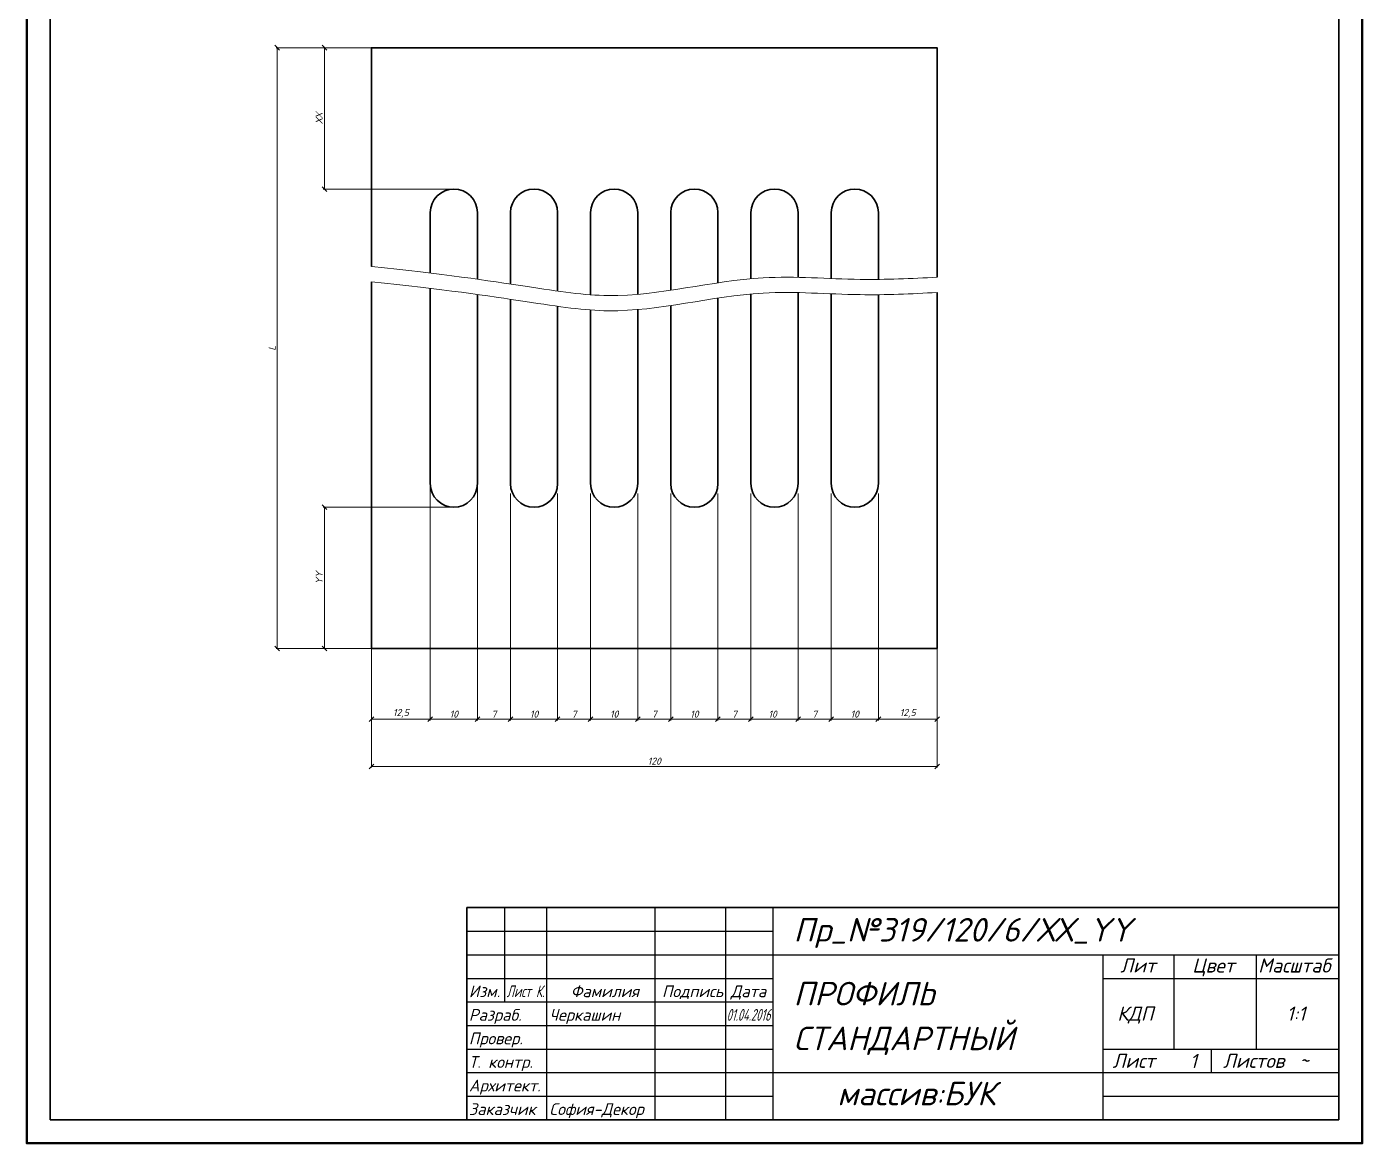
# Model space of a CAD drawing. Header units: millimetres. Extents: x 2858 to 3141, y 118 to 513.
# Drawn here: x 2858.1 to 3141.4, y 117.7 to 354.6 of the extents above; entities that cross this region are included whole.
import ezdxf
from ezdxf.enums import TextEntityAlignment as Align

# ---------------------------------------------------------------- set-up
doc = ezdxf.new("R2010")
doc.units = ezdxf.units.MM
doc.layers.get('0').update_dxf_attribs({"lineweight": 13})
for name, color, linetype, lineweight in [('Пр_№319', 1, 'Continuous', 35), ('служебный слой РАЗМЕРЫ', 7, 'Continuous', 9), ('служебный слой ШТАМП', 7, 'Continuous', 30), ('служебный слой ШТРИХОВКА', 7, 'Continuous', 5)]:
    doc.layers.add(name, color=color, linetype=linetype, lineweight=lineweight)
doc.styles.add('ЕСКД', font='isocpeur.ttf', dxfattribs={"oblique": 15})
doc.dimstyles.new('ЕСКД', dxfattribs={"dimtxt": 3.5, "dimasz": 2.5, "dimexe": 0.25, "dimexo": 0, "dimgap": 0.35, "dimtad": 1, "dimdec": 1, "dimzin": 9, "dimtxsty": 'ЕСКД', "dimblk": 'OBLIQUE', "dimcen": 0, "dimclrd": 256, "dimclre": 256, "dimclrt": 256, "dimadec": 1, "dimazin": 0, "dimtfac": 1, "dimtdec": 1, "dimtmove": 0, "dimatfit": 3, "dimldrblk": 'DOTSMALL', "dimfxl": 1, "dimlwd": -1, "dimlwe": -1, "dimarcsym": 0})

# ---------------------------------------------------------------- blocks, each defined once
blk = doc.blocks.new('_OBLIQUE')
at = {"color": 0, "linetype": 'ByBlock'}
blk.add_line((-0.5, -0.5), (0.5, 0.5), dxfattribs=at)
blk = doc.blocks.new('*D858')
at = {"layer": 'Defpoints', "color": 0, "transparency": 16777216}
for p in [(2931.24, 350.16), (2911.24, 222.66), (2931.24, 222.66)]:
    blk.add_point(p, dxfattribs=at)
at = {"layer": 'служебный слой РАЗМЕРЫ', "transparency": 16777216}
for p, q in [((2931.24, 350.16), (2910.99, 350.16)), ((2911.24, 350.16), (2911.24, 222.66)), ((2931.24, 222.66), (2910.99, 222.66))]:
    blk.add_line(p, q, dxfattribs=at)
for p, rotation in [((2911.24, 350.16), 90), ((2911.24, 222.66), 270)]:
    blk.add_blockref('_OBLIQUE', p, dxfattribs=dict(at, rotation=rotation))
at = {"layer": 'служебный слой РАЗМЕРЫ', "transparency": 16777216, "insert": (2910.14, 286.41), "char_height": 1.5, "attachment_point": 5, "rotation": 90, "style": 'ЕСКД'}
blk.add_mtext('L', dxfattribs=at)
blk = doc.blocks.new('_DotSmall')
at = {"color": 0, "linetype": 'ByBlock', "lineweight": -3, "const_width": 0.5}
blk.add_lwpolyline([(-0.0625, 0, 1), (0.0625, 0, 1)], format="xyb", close=True, dxfattribs=at)
blk = doc.blocks.new('*D857')
at = {"layer": 'Defpoints', "color": 0, "transparency": 16777216}
for p in [(3038.77, 255.59), (3051.24, 222.66), (3051.24, 207.66)]:
    blk.add_point(p, dxfattribs=at)
at = {"layer": 'служебный слой РАЗМЕРЫ', "transparency": 16777216}
for p, q in [((3038.77, 255.59), (3038.77, 207.41)), ((3051.24, 222.66), (3051.24, 207.41)), ((3038.77, 207.66), (3051.24, 207.66))]:
    blk.add_line(p, q, dxfattribs=at)
at = {"layer": 'служебный слой РАЗМЕРЫ', "transparency": 16777216, "rotation": 180}
blk.add_blockref('_OBLIQUE', (3038.77, 207.66), dxfattribs=at)
at = {"layer": 'служебный слой РАЗМЕРЫ', "transparency": 16777216}
blk.add_blockref('_OBLIQUE', (3051.24, 207.66), dxfattribs=at)
at = {"layer": 'служебный слой РАЗМЕРЫ', "transparency": 16777216, "insert": (3045, 208.91), "char_height": 1.5, "attachment_point": 5, "style": 'ЕСКД'}
blk.add_mtext('12,5', dxfattribs=at)
blk = doc.blocks.new('*D854')
at = {"layer": 'Defpoints', "color": 0, "transparency": 16777216}
for p in [(3011.74, 255.59), (3021.74, 255.59), (3021.74, 207.66)]:
    blk.add_point(p, dxfattribs=at)
at = {"layer": 'служебный слой РАЗМЕРЫ', "transparency": 16777216}
for p, q in [((3011.74, 255.59), (3011.74, 207.41)), ((3021.74, 255.59), (3021.74, 207.41)), ((3011.74, 207.66), (3021.74, 207.66))]:
    blk.add_line(p, q, dxfattribs=at)
at = {"layer": 'служебный слой РАЗМЕРЫ', "transparency": 16777216, "rotation": 180}
blk.add_blockref('_OBLIQUE', (3011.74, 207.66), dxfattribs=at)
at = {"layer": 'служебный слой РАЗМЕРЫ', "transparency": 16777216}
blk.add_blockref('_OBLIQUE', (3021.74, 207.66), dxfattribs=at)
at = {"layer": 'служебный слой РАЗМЕРЫ', "transparency": 16777216, "insert": (3016.34, 208.76), "char_height": 1.5, "attachment_point": 5, "style": 'ЕСКД'}
blk.add_mtext('10', dxfattribs=at)
blk = doc.blocks.new('*D853')
at = {"layer": 'Defpoints', "color": 0, "transparency": 16777216}
for p in [(2931.24, 222.66), (3051.24, 222.66), (3051.24, 197.66)]:
    blk.add_point(p, dxfattribs=at)
at = {"layer": 'служебный слой РАЗМЕРЫ', "transparency": 16777216}
for p, q in [((2931.24, 222.66), (2931.24, 197.41)), ((3051.24, 222.66), (3051.24, 197.41)), ((2931.24, 197.66), (3051.24, 197.66))]:
    blk.add_line(p, q, dxfattribs=at)
at = {"layer": 'служебный слой РАЗМЕРЫ', "transparency": 16777216, "rotation": 180}
blk.add_blockref('_OBLIQUE', (2931.24, 197.66), dxfattribs=at)
at = {"layer": 'служебный слой РАЗМЕРЫ', "transparency": 16777216}
blk.add_blockref('_OBLIQUE', (3051.24, 197.66), dxfattribs=at)
at = {"layer": 'служебный слой РАЗМЕРЫ', "transparency": 16777216, "insert": (2991.24, 198.76), "char_height": 1.5, "attachment_point": 5, "style": 'ЕСКД'}
blk.add_mtext('120', dxfattribs=at)
blk = doc.blocks.new('*D844')
at = {"layer": 'Defpoints', "color": 0, "transparency": 16777216}
for p in [(2943.71, 257.66), (2931.24, 222.66), (2943.71, 207.66)]:
    blk.add_point(p, dxfattribs=at)
at = {"layer": 'служебный слой РАЗМЕРЫ', "transparency": 16777216}
for p, q in [((2943.71, 257.66), (2943.71, 207.41)), ((2931.24, 222.66), (2931.24, 207.41)), ((2931.24, 207.66), (2943.71, 207.66))]:
    blk.add_line(p, q, dxfattribs=at)
at = {"layer": 'служебный слой РАЗМЕРЫ', "transparency": 16777216, "rotation": 180}
blk.add_blockref('_OBLIQUE', (2931.24, 207.66), dxfattribs=at)
at = {"layer": 'служебный слой РАЗМЕРЫ', "transparency": 16777216}
blk.add_blockref('_OBLIQUE', (2943.71, 207.66), dxfattribs=at)
at = {"layer": 'служебный слой РАЗМЕРЫ', "transparency": 16777216, "insert": (2937.47, 208.91), "char_height": 1.5, "attachment_point": 5, "style": 'ЕСКД'}
blk.add_mtext('12,5', dxfattribs=at)

msp = doc.modelspace()

# ---------------------------------------------------------------- linework, layer by layer
at = {"layer": 'Пр_№319'}
for points in [[(2931.24, 303.71), (2931.24, 350.16), (3051.24, 350.16), (3051.24, 301.46)], [(2931.24, 300.48), (2931.24, 222.66), (3051.24, 222.66), (3051.24, 298.22)]]:
    msp.add_lwpolyline(points, dxfattribs=at)
for points in [[(2953.71, 301.03), (2953.71, 315.16, 1), (2943.71, 315.16), (2943.71, 302.34)], [(2970.73, 298.52), (2970.73, 315.16, 1), (2960.73, 315.16), (2960.73, 300.01)], [(2987.72, 297.83), (2987.72, 315.16, 1), (2977.72, 315.16), (2977.72, 297.73)], [(3004.74, 300.26), (3004.74, 315.16, 1), (2994.74, 315.16), (2994.74, 298.69)], [(3021.74, 301.43), (3021.74, 315.16, 1), (3011.74, 315.16), (3011.74, 301.13)], [(3038.77, 300.99), (3038.77, 315.16, 1), (3028.77, 315.16), (3028.77, 301.19)], [(2943.71, 299.1), (2943.71, 257.66, 1), (2953.71, 257.66), (2953.71, 297.8)], [(3021.74, 298.19), (3021.74, 257.66, -1), (3011.74, 257.66), (3011.74, 297.9)], [(3028.77, 297.95), (3028.77, 257.66, 1), (3038.77, 257.66), (3038.77, 297.75)], [(2960.73, 296.78), (2960.73, 257.66, 1), (2970.73, 257.66), (2970.73, 295.28)], [(2994.74, 295.45), (2994.74, 257.66, 1), (3004.74, 257.66), (3004.74, 297.03)], [(2987.72, 294.59), (2987.72, 257.66, -1), (2977.72, 257.66), (2977.72, 294.49)]]:
    msp.add_lwpolyline(points, format="xyb", dxfattribs=at)
at = {"layer": 'служебный слой ШТАМП', "lineweight": 35}
for p, q in [((2951.44, 167.69), (3136.44, 167.69)), ((2951.44, 122.69), (2951.44, 167.69))]:
    msp.add_line(p, q, dxfattribs=at)
at = {"layer": 'служебный слой ШТАМП', "lineweight": -3}
for p, q in [((2959.44, 167.69), (2959.44, 147.69)), ((2968.44, 122.69), (2968.44, 167.69)), ((2991.44, 122.69), (2991.44, 167.69)), ((3006.44, 122.69), (3006.44, 167.69)), ((3016.44, 122.69), (3016.44, 167.69)), ((2951.44, 162.69), (3016.44, 162.69)), ((2951.44, 157.69), (3136.44, 157.69)), ((3086.44, 122.69), (3086.44, 157.69)), ((3101.44, 157.69), (3101.44, 137.69)), ((3118.94, 157.69), (3118.94, 137.69)), ((2951.44, 152.69), (3016.44, 152.69)), ((3086.44, 152.69), (3136.44, 152.69)), ((2951.44, 147.69), (3016.44, 147.69)), ((2951.44, 142.69), (3016.44, 142.69)), ((2951.44, 137.69), (3016.44, 137.69)), ((3086.44, 137.69), (3136.44, 137.69)), ((3109.44, 132.69), (3109.44, 137.69)), ((2951.44, 132.69), (3136.44, 132.69)), ((2951.44, 127.69), (3016.44, 127.69)), ((3086.44, 127.69), (3136.44, 127.69))]:
    msp.add_line(p, q, dxfattribs=at)
at = {"layer": 'служебный слой ШТАМП', "color": 6, "lineweight": 50}
msp.add_lwpolyline([(2858.09, 512.62), (2858.09, 117.69), (3141.44, 117.69), (3141.44, 512.62)], close=True, dxfattribs=at)
at = {"layer": 'служебный слой ШТАМП', "lineweight": 35}
msp.add_lwpolyline([(2863.09, 507.62), (2863.09, 122.69), (3136.44, 122.69), (3136.44, 507.62)], close=True, dxfattribs=at)
at = {"layer": 'служебный слой ШТРИХОВКА', "ltscale": 10}
for points in [[(2931.24, 303.71), (2961.28, 300.69), (2982.09, 294.44), (3010.14, 302.71), (3033.49, 300.61), (3045.79, 301.16), (3051.24, 301.46)], [(2931.24, 300.48), (2961.28, 297.46), (2982.09, 291.2), (3010.14, 299.47), (3033.49, 297.37), (3045.79, 297.92), (3051.24, 298.22)]]:
    msp.add_open_spline(points, degree=3, knots=[0, 0, 0, 0, 30.84743, 63.90391, 84.494301, 100.84291, 100.84291, 100.84291, 100.84291], dxfattribs=at)

# ---------------------------------------------------------------- texts
at = {"layer": 'служебный слой ШТАМП', "lineweight": -3, "style": 'ЕСКД', "oblique": 15}
for s, height, p in [('Пр_№319/120/6/ХХ_YY', 5, (3020.78, 160.49)), ('Лит', 3, (3090.09, 153.92)), ('Цвет', 3, (3105.37, 153.92)), ('Масштаб', 3, (3119.36, 153.92)), ('Изм.', 2.5, (2951.9, 148.69)), ('Фамилия', 2.5, (2973.51, 148.69)), ('Подпись', 2.5, (2992.87, 148.69)), ('Дата', 2.5, (3007.44, 148.69)), ('ПРОФИЛЬ', 5, (3020.78, 146.94)), ('Разраб.', 2.5, (2951.9, 143.69)), ('Черкашин', 2.5, (2968.98, 143.69)), ('КДП', 3, (3089.47, 143.71)), ('1:1', 3, (3125.39, 143.71)), ('СТАНДАРТНЫЙ', 5, (3020.78, 137.44)), ('Провер.', 2.5, (2951.9, 138.69)), ('Т. контр.', 2.5, (2951.9, 133.69)), ('Лист', 3, (3088.44, 133.69)), ('Листов', 3, (3111.88, 133.69)), ('Архитект.', 2.5, (2951.9, 128.69)), ('массив:БУК', 5, (3030.05, 125.75)), ('Заказчик', 2.5, (2951.9, 123.69)), ('София-Декор', 2.5, (2968.98, 123.69))]:
    msp.add_text(s, height=height, dxfattribs=at).set_placement(p)
for s, width, p, p2 in [('Лист К.', 0.68412, (2959.9, 148.69), (2967.94, 148.69)), ('01.04.2016', 0.631972, (3006.57, 143.69), (3015.89, 143.69))]:
    msp.add_text(s, height=2.5, dxfattribs=dict(at, width=width)).set_placement(p, p2, align=Align.FIT)
for s, p in [('1', (3105.63, 136.67)), ('~', (3129.07, 136.67))]:
    msp.add_text(s, height=3, dxfattribs=at).set_placement(p, align=Align.TOP_CENTER)

# ---------------------------------------------------------------- dimensions: what is measured, and where the dimension line sits
at = {"layer": 'служебный слой РАЗМЕРЫ'}
dim = msp.add_linear_dim(base=(2911.24, 222.66), p1=(2931.24, 350.16), p2=(2931.24, 222.66), angle=90, text='L', dimstyle='ЕСКД', override={"dimtxt": 1.5, "dimasz": 1}, dxfattribs=at)
dim.commit()
dim.dimension.update_dxf_attribs({"geometry": '*D858', "text_midpoint": (2910.14, 286.41)})
for base, p1, p2, text in [((2921.24, 350.16), (2948.71, 320.16), (2931.24, 350.16), 'ХХ'), ((2921.24, 252.66), (2931.24, 222.66), (2948.71, 252.66), 'YY')]:
    msp.add_linear_dim(base=base, p1=p1, p2=p2, angle=90, text=text, dimstyle='ЕСКД', override={"dimtxt": 1.5, "dimasz": 1}, dxfattribs=at).render()
for base, p1, p2, picture, middle in [((2943.71, 207.66), (2931.24, 222.66), (2943.71, 257.66), '*D844', (2937.47, 207.66)), ((3021.74, 207.66), (3011.74, 255.59), (3021.74, 255.59), '*D854', (3016.34, 207.66)), ((3051.24, 197.66), (2931.24, 222.66), (3051.24, 222.66), '*D853', (2991.24, 197.66))]:
    dim = msp.add_linear_dim(base=base, p1=p1, p2=p2, dimstyle='ЕСКД', override={"dimtxt": 1.5, "dimasz": 1}, dxfattribs=at)
    dim.commit()
    dim.dimension.update_dxf_attribs({"geometry": picture, "text_midpoint": middle, "dimtype": 128})
for base, p1, p2 in [((2953.71, 207.66), (2943.71, 257.66), (2953.71, 257.3)), ((2960.73, 207.66), (2953.71, 257.3), (2960.73, 255.59)), ((2970.73, 207.66), (2960.73, 255.59), (2970.73, 255.59)), ((2977.72, 207.66), (2970.73, 255.59), (2977.72, 255.59)), ((2987.72, 207.66), (2977.72, 255.59), (2987.72, 255.59)), ((2994.74, 207.66), (2987.72, 255.59), (2994.74, 255.59)), ((3004.74, 207.66), (2994.74, 255.59), (3004.74, 255.59)), ((3011.74, 207.66), (3004.74, 255.59), (3011.74, 255.59)), ((3028.77, 207.66), (3021.74, 255.59), (3028.77, 255.59)), ((3038.77, 207.66), (3028.77, 255.59), (3038.77, 255.59))]:
    msp.add_linear_dim(base=base, p1=p1, p2=p2, dimstyle='ЕСКД', override={"dimtxt": 1.5, "dimasz": 1}, dxfattribs=at).render()
dim = msp.add_linear_dim(base=(3051.24, 207.66), p1=(3038.77, 255.59), p2=(3051.24, 222.66), dimstyle='ЕСКД', override={"dimtxt": 1.5, "dimasz": 1}, dxfattribs=at)
dim.commit()
dim.dimension.update_dxf_attribs({"geometry": '*D857', "text_midpoint": (3045, 208.91)})

doc.saveas('drawing.dxf')
